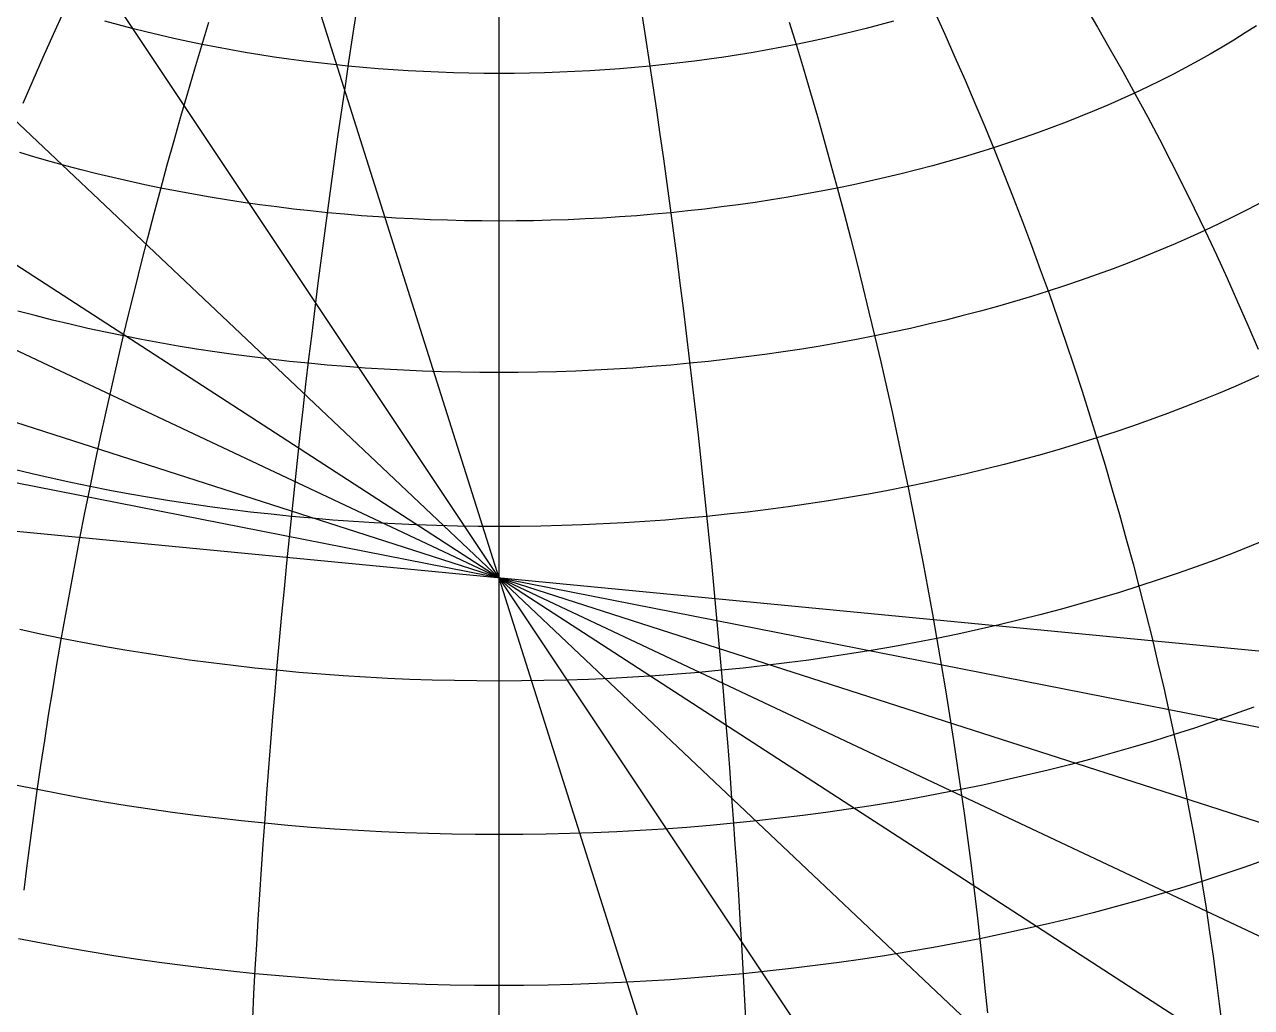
# Model space of a CAD drawing. Header units: millimetres. Extents: x -85 to 85, y -85 to 85.
# Drawn here: x -27.3 to 43.3, y -24.1 to 32.5 of the extents above; entities that cross this region are included whole.
import ezdxf

# ---------------------------------------------------------------- set-up
doc = ezdxf.new("R2010")
doc.units = ezdxf.units.MM
doc.layers.add('CUT_OUTER', color=1, linetype='Continuous')
doc.layers.add('ENGRAVE_FINE', color=8, linetype='Continuous')

msp = doc.modelspace()

# ---------------------------------------------------------------- linework, layer by layer
at = {"layer": 'CUT_OUTER'}
msp.add_circle((0, 0), 85, dxfattribs=at)
at = {"layer": 'ENGRAVE_FINE'}
for points in [[(14.76, -46.0803), (-14.7586, 47.3116)], [(29.0676, -42.9876), (-29.0717, 44.2297)], [(42.4948, -39.6014), (-42.4999, 40.8422)], [(54.6293, -34.8267), (-54.6369, 36.0676)], [(-27.3753, 27.9377), (-26.8038, 29.2731), (-26.2241, 30.5995), (-25.6364, 31.9166), (-25.0409, 33.224)], [(0, -24.8516), (0, -23.4292), (0, -21.9996), (0, -20.5634), (0, -19.1208), (0, -17.6725), (0, -16.2188), (0, -14.7601), (0, -13.2969), (0, -11.8297), (0, -10.3589), (0, -8.8849), (0, -7.4082), (0, -5.9293), (0, -4.4486), (0, -2.9665), (0, -1.4835), (0, 0), (0, 1.4835), (0, 2.9665), (0, 4.4486), (0, 5.9293), (0, 7.4082), (0, 8.8849), (0, 10.3589), (0, 11.8297), (0, 13.2969), (0, 14.7601), (0, 16.2188), (0, 17.6725), (0, 19.1208), (0, 20.5634), (0, 21.9996), (0, 23.4292), (0, 24.8516), (0, 26.2664), (0, 27.6733), (0, 29.0717), (0, 30.4613), (0, 31.8416), (0, 33.2121)], [(25.0409, 33.224), (25.6364, 31.9166), (26.2241, 30.5995), (26.8038, 29.2731), (27.3753, 27.9377), (27.9385, 26.5938), (28.4932, 25.2419), (29.0392, 23.8822), (29.5764, 22.5153), (30.1045, 21.1415), (30.6235, 19.7612), (31.1331, 18.375), (31.6333, 16.9831), (32.1238, 15.5861), (32.6046, 14.1843), (33.0754, 12.7782), (33.5361, 11.3683), (33.9866, 9.9548), (34.4268, 8.5383), (34.8565, 7.1193), (35.2756, 5.698), (35.6839, 4.275), (36.0813, 2.8507), (36.4678, 1.4256), (36.8432, 0)], [(33.6682, 33.5752), (34.4141, 32.3134), (35.1495, 31.0419), (35.8741, 29.7609), (36.5879, 28.4708), (37.2905, 27.172), (37.9817, 25.865), (38.6614, 24.55), (39.3293, 23.2277), (39.9852, 21.8982), (40.6289, 20.562), (41.2603, 19.2196), (41.8791, 17.8714), (42.4851, 16.5177), (43.0782, 15.1589), (43.6582, 13.7956)], [(-27.3251, -17.3533), (-27.1478, -15.9259), (-26.9621, -14.4935), (-26.7683, -13.0568), (-26.5663, -11.6161), (-26.3562, -10.1718), (-26.138, -8.7245), (-25.9119, -7.2745), (-25.678, -5.8222), (-25.4361, -4.3682), (-25.1866, -2.9129), (-24.9294, -1.4567), (-24.6645, 0), (-24.3922, 1.4567), (-24.1124, 2.9129), (-23.8253, 4.3682), (-23.531, 5.8222), (-23.2294, 7.2745), (-22.9208, 8.7245), (-22.6052, 10.1718), (-22.2828, 11.6161), (-21.9535, 13.0568), (-21.6175, 14.4935), (-21.275, 15.9259), (-20.926, 17.3533), (-20.5706, 18.7755), (-20.2089, 20.192), (-19.8411, 21.6023), (-19.4673, 23.0061), (-19.0875, 24.4028), (-18.7019, 25.7921), (-18.3106, 27.1735), (-17.9137, 28.5467), (-17.5114, 29.9112), (-17.1037, 31.2665), (-16.6908, 32.6124)], [(22.6822, 32.664), (21.9018, 32.4488), (21.1147, 32.2411), (20.3213, 32.0411), (19.5216, 31.8487), (18.716, 31.6642), (17.9047, 31.4874), (17.0879, 31.3185), (16.266, 31.1575), (15.439, 31.0044), (14.6074, 30.8594), (13.7713, 30.7224), (12.9311, 30.5935), (12.0868, 30.4727), (11.2389, 30.3601), (10.3876, 30.2557), (9.5332, 30.1596), (8.6758, 30.0717), (7.8157, 29.992), (6.9533, 29.9208), (6.0888, 29.8578), (5.2224, 29.8032), (4.3545, 29.757), (3.4852, 29.7191), (2.6148, 29.6897), (1.7436, 29.6686), (0.872, 29.656), (0, 29.6518), (-0.872, 29.656), (-1.7436, 29.6686), (-2.6148, 29.6897), (-3.4852, 29.7191), (-4.3545, 29.757), (-5.2224, 29.8032), (-6.0888, 29.8578), (-6.9533, 29.9208), (-7.8157, 29.992), (-8.6758, 30.0717), (-9.5332, 30.1596), (-10.3876, 30.2557), (-11.2389, 30.3601), (-12.0868, 30.4727), (-12.9311, 30.5935), (-13.7713, 30.7224), (-14.6074, 30.8594), (-15.439, 31.0044), (-16.266, 31.1575), (-17.0879, 31.3185), (-17.9047, 31.4874), (-18.716, 31.6642), (-19.5216, 31.8487), (-20.3213, 32.0411), (-21.1147, 32.2411), (-21.9018, 32.4488), (-22.6822, 32.664)], [(-14.1754, -24.7367), (-14.1015, -23.3208), (-14.0233, -21.8979), (-13.9407, -20.4683), (-13.854, -19.0324), (-13.763, -17.5908), (-13.6679, -16.1438), (-13.5685, -14.6918), (-13.4651, -13.2354), (-13.3575, -11.775), (-13.2459, -10.311), (-13.1302, -8.8438), (-13.0105, -7.374), (-12.8869, -5.9019), (-12.7593, -4.428), (-12.6279, -2.9527), (-12.4926, -1.4766), (-12.3535, 0), (-12.2106, 1.4766), (-12.0641, 2.9527), (-11.9138, 4.428), (-11.7599, 5.9019), (-11.6025, 7.374), (-11.4415, 8.8438), (-11.277, 10.311), (-11.109, 11.775), (-10.9377, 13.2354), (-10.7631, 14.6918), (-10.5852, 16.1438), (-10.4041, 17.5908), (-10.2198, 19.0324), (-10.0323, 20.4683), (-9.8419, 21.8979), (-9.6484, 23.3208), (-9.452, 24.7367), (-9.2527, 26.145), (-9.0506, 27.5453), (-8.8457, 28.9373), (-8.6381, 30.3204), (-8.4279, 31.6943), (-8.2152, 33.0586)], [(8.2152, 33.0586), (8.4279, 31.6943), (8.6381, 30.3204), (8.8457, 28.9373), (9.0506, 27.5453), (9.2527, 26.145), (9.452, 24.7367), (9.6484, 23.3208), (9.8419, 21.8979), (10.0323, 20.4683), (10.2198, 19.0324), (10.4041, 17.5908), (10.5852, 16.1438), (10.7631, 14.6918), (10.9377, 13.2354), (11.109, 11.775), (11.277, 10.311), (11.4415, 8.8438), (11.6025, 7.374), (11.7599, 5.9019), (11.9138, 4.428), (12.0641, 2.9527), (12.2106, 1.4766), (12.3535, 0)], [(16.6908, 32.6124), (17.1037, 31.2665), (17.5114, 29.9112), (17.9137, 28.5467), (18.3106, 27.1735), (18.7019, 25.7921), (19.0875, 24.4028), (19.4673, 23.0061), (19.8411, 21.6023), (20.2089, 20.192), (20.5706, 18.7755), (20.926, 17.3533), (21.275, 15.9259), (21.6175, 14.4935), (21.9535, 13.0568), (22.2828, 11.6161), (22.6052, 10.1718), (22.9208, 8.7245), (23.2294, 7.2745), (23.531, 5.8222), (23.8253, 4.3682), (24.1124, 2.9129), (24.3922, 1.4567), (24.6645, 0)], [(43.5696, 32.4008), (42.9249, 31.9833), (42.2672, 31.5721), (41.5965, 31.1672), (40.9132, 30.7689), (40.2175, 30.3773), (39.5095, 29.9924), (38.7894, 29.6145), (38.0575, 29.2435), (37.3141, 28.8797), (36.5593, 28.5231), (35.7933, 28.1738), (35.0164, 27.832), (34.2289, 27.4977), (33.4309, 27.1711), (32.6228, 26.8522), (31.8047, 26.5412), (30.9769, 26.2382), (30.1397, 25.9431), (29.2934, 25.6562), (28.4381, 25.3776), (27.5741, 25.1072), (26.7017, 24.8452), (25.8212, 24.5916), (24.9328, 24.3466), (24.0369, 24.1102), (23.1336, 23.8825), (22.2233, 23.6636), (21.3062, 23.4535), (20.3826, 23.2522), (19.4528, 23.0599), (18.517, 22.8766), (17.5757, 22.7024), (16.629, 22.5373), (15.6772, 22.3813), (14.7206, 22.2346), (13.7596, 22.0971), (12.7943, 21.9689), (11.8252, 21.8501), (10.8525, 21.7406), (9.8764, 21.6406), (8.8974, 21.5499), (7.9156, 21.4688), (6.9315, 21.3971), (5.9452, 21.3349), (4.9571, 21.2823), (3.9675, 21.2392), (2.9767, 21.2057), (1.9849, 21.1818), (0.9926, 21.1674), (0, 21.1626), (-0.9926, 21.1674), (-1.9849, 21.1818), (-2.9767, 21.2057), (-3.9675, 21.2392), (-4.9571, 21.2823), (-5.9452, 21.3349), (-6.9315, 21.3971), (-7.9156, 21.4688), (-8.8974, 21.5499), (-9.8764, 21.6406), (-10.8525, 21.7406), (-11.8252, 21.8501), (-12.7943, 21.9689), (-13.7596, 22.0971), (-14.7206, 22.2346), (-15.6772, 22.3813), (-16.629, 22.5373), (-17.5757, 22.7024), (-18.517, 22.8766), (-19.4528, 23.0599), (-20.3826, 23.2522), (-21.3062, 23.4535), (-22.2233, 23.6636), (-23.1336, 23.8825), (-24.0369, 24.1102), (-24.9328, 24.3466), (-25.8212, 24.5916), (-26.7017, 24.8452), (-27.5741, 25.1072)], [(65.1137, -30.0831), (-65.106, 31.3154)], [(69.8627, 0), (70.2569, -1.3022), (70.6296, -2.6039), (70.9809, -3.9049), (71.3105, -5.2047), (71.6184, -6.5029), (71.9044, -7.7991), (72.1686, -9.093), (72.4108, -10.384), (72.6309, -11.6719), (72.8289, -12.9563), (73.0047, -14.2367), (73.1583, -15.5128), (73.2896, -16.7841), (73.3986, -18.0504), (73.4852, -19.3111), (73.5494, -20.566), (73.5913, -21.8145), (73.6107, -23.0565), (-73.6076, 24.2914)], [(43.8797, 22.2481), (43.08, 21.8283), (42.2672, 21.4163), (41.4415, 21.0122), (40.6032, 20.6161), (39.7525, 20.2282), (38.8897, 19.8486), (38.015, 19.4774), (37.1288, 19.1146), (36.2313, 18.7605), (35.3227, 18.4151), (34.4034, 18.0785), (33.4736, 17.7509), (32.5336, 17.4322), (31.5837, 17.1227), (30.6241, 16.8224), (29.6553, 16.5314), (28.6774, 16.2499), (27.6907, 15.9777), (26.6957, 15.7152), (25.6925, 15.4623), (24.6814, 15.2192), (23.6629, 14.9858), (22.6371, 14.7623), (21.6045, 14.5487), (20.5653, 14.3451), (19.5198, 14.1516), (18.4683, 13.9683), (17.4113, 13.7951), (16.3489, 13.6321), (15.2816, 13.4794), (14.2096, 13.3371), (13.1332, 13.2051), (12.0529, 13.0835), (10.9689, 12.9723), (9.8815, 12.8717), (8.7912, 12.7816), (7.6982, 12.702), (6.6028, 12.6329), (5.5054, 12.5745), (4.4063, 12.5266), (3.3059, 12.4894), (2.2045, 12.4628), (1.1024, 12.4468), (0, 12.4415), (-1.1024, 12.4468), (-2.2045, 12.4628), (-3.3059, 12.4894), (-4.4063, 12.5266), (-5.5054, 12.5745), (-6.6028, 12.6329), (-7.6982, 12.702), (-8.7912, 12.7816), (-9.8815, 12.8717), (-10.9689, 12.9723), (-12.0529, 13.0835), (-13.1332, 13.2051), (-14.2096, 13.3371), (-15.2816, 13.4794), (-16.3489, 13.6321), (-17.4113, 13.7951), (-18.4683, 13.9683), (-19.5198, 14.1516), (-20.5653, 14.3451), (-21.6045, 14.5487), (-22.6371, 14.7623), (-23.6629, 14.9858), (-24.6814, 15.2192), (-25.6925, 15.4623), (-26.6957, 15.7152), (-27.6907, 15.9777)], [(77.8906, 0), (78.1875, -1.2673), (78.4605, -2.5342), (78.7096, -3.8004), (78.9348, -5.0654), (79.1359, -6.3288), (79.3129, -7.5903), (79.4657, -8.8495), (79.5944, -10.1061), (79.6988, -11.3595), (79.7789, -12.6095), (79.8347, -13.8556), (79.8662, -15.0975), (-79.8734, 16.3348)], [(44.2022, 12.4834), (43.2761, 12.0611), (42.3369, 11.6478), (41.3847, 11.2437), (40.4199, 10.8488), (39.4428, 10.4632), (38.4537, 10.0872), (37.4529, 9.7208), (36.4407, 9.3641), (35.4173, 9.0172), (34.3832, 8.6803), (33.3386, 8.3534), (32.2839, 8.0366), (31.2193, 7.73), (30.1452, 7.4338), (29.062, 7.148), (27.9698, 6.8727), (26.8692, 6.608), (25.7604, 6.3539), (24.6437, 6.1106), (23.5195, 5.8781), (22.3882, 5.6565), (21.25, 5.4459), (20.1054, 5.2462), (18.9546, 5.0577), (17.7981, 4.8803), (16.6361, 4.714), (15.4691, 4.559), (14.2973, 4.4154), (13.1213, 4.283), (11.9412, 4.162), (10.7574, 4.0524), (9.5704, 3.9543), (8.3805, 3.8677), (7.1881, 3.7925), (5.9934, 3.7289), (4.7969, 3.6768), (3.599, 3.6363), (2.3999, 3.6073), (1.2001, 3.5899), (0, 3.5841), (-1.2001, 3.5899), (-2.3999, 3.6073), (-3.599, 3.6363), (-4.7969, 3.6768), (-5.9934, 3.7289), (-7.1881, 3.7925), (-8.3805, 3.8677), (-9.5704, 3.9543), (-10.7574, 4.0524), (-11.9412, 4.162), (-13.1213, 4.283), (-14.2973, 4.4154), (-15.4691, 4.559), (-16.6361, 4.714), (-17.7981, 4.8803), (-18.9546, 5.0577), (-20.1054, 5.2462), (-21.25, 5.4459), (-22.3882, 5.6565), (-23.5195, 5.8781), (-24.6437, 6.1106), (-25.7604, 6.3539), (-26.8692, 6.608), (-27.9698, 6.8727)], [(83.1577, 0), (83.3124, -1.244), (83.4417, -2.4877), (83.5456, -3.7306), (83.624, -4.9723), (83.677, -6.2126), (83.7044, -7.4509), (-83.7064, 8.687)], [(44.3009, 2.8867), (43.2681, 2.464), (42.2222, 2.0513), (41.1634, 1.6488), (40.0921, 1.2566), (39.0085, 0.8747), (37.9131, 0.5034), (36.8061, 0.1427), (35.6879, -0.2072), (34.5588, -0.5463), (33.4192, -0.8745), (32.2694, -1.1916), (31.1098, -1.4975), (29.9408, -1.7922), (28.7626, -2.0756), (27.5756, -2.3476), (26.3802, -2.608), (25.1768, -2.8569), (23.9658, -3.0941), (22.7474, -3.3196), (21.5221, -3.5333), (20.2903, -3.7352), (19.0522, -3.9251), (17.8084, -4.103), (16.5591, -4.2689), (15.3048, -4.4227), (14.0459, -4.5644), (12.7826, -4.6939), (11.5155, -4.8112), (10.2448, -4.9162), (8.9711, -5.009), (7.6946, -5.0895), (6.4157, -5.1576), (5.1349, -5.2133), (3.8526, -5.2567), (2.569, -5.2877), (1.2847, -5.3063), (0, -5.3125), (-1.2847, -5.3063), (-2.569, -5.2877), (-3.8526, -5.2567), (-5.1349, -5.2133), (-6.4157, -5.1576), (-7.6946, -5.0895), (-8.9711, -5.009), (-10.2448, -4.9162), (-11.5155, -4.8112), (-12.7826, -4.6939), (-14.0459, -4.5644), (-15.3048, -4.4227), (-16.5591, -4.2689), (-17.8084, -4.103), (-19.0522, -3.9251), (-20.2903, -3.7352), (-21.5221, -3.5333), (-22.7474, -3.3196), (-23.9658, -3.0941), (-25.1768, -2.8569), (-26.3802, -2.608), (-27.5756, -2.3476)], [(12.3535, 0), (12.4926, -1.4766), (12.6279, -2.9527), (12.7593, -4.428), (12.8869, -5.9019), (13.0105, -7.374), (13.1302, -8.8438), (13.2459, -10.311), (13.3575, -11.775), (13.4651, -13.2354), (13.5685, -14.6918), (13.6679, -16.1438), (13.763, -17.5908), (13.854, -19.0324), (13.9407, -20.4683), (14.0233, -21.8979), (14.1015, -23.3208), (14.1754, -24.7367)], [(24.6645, 0), (24.9294, -1.4567), (25.1866, -2.9129), (25.4361, -4.3682), (25.678, -5.8222), (25.9119, -7.2745), (26.138, -8.7245), (26.3562, -10.1718), (26.5663, -11.6161), (26.7683, -13.0568), (26.9621, -14.4935), (27.1478, -15.9259), (27.3251, -17.3533), (27.4942, -18.7755), (27.6549, -20.192), (27.8071, -21.6023), (27.9509, -23.0061), (28.0862, -24.4028)], [(36.8432, 0), (37.2073, -1.4256), (37.5601, -2.8507), (37.9014, -4.275), (38.2312, -5.698), (38.5494, -7.1193), (38.8558, -8.5383), (39.1504, -9.9548), (39.4331, -11.3683), (39.7037, -12.7782), (39.9623, -14.1843), (40.2087, -15.5861), (40.4428, -16.9831), (40.6646, -18.375), (40.874, -19.7612), (41.071, -21.1415), (41.2555, -22.5153), (41.4274, -23.8822), (41.5866, -25.2419)], [(43.4221, -6.8076), (42.292, -7.2214), (41.149, -7.6242), (39.9934, -8.0159), (38.8257, -8.3964), (37.6461, -8.7655), (36.4551, -9.1232), (35.253, -9.4694), (34.0401, -9.8039), (32.8169, -10.1266), (31.5837, -10.4375), (30.3408, -10.7364), (29.0887, -11.0233), (27.8278, -11.2981), (26.5583, -11.5606), (25.2808, -11.8108), (23.9956, -12.0487), (22.7031, -12.2741), (21.4036, -12.487), (20.0977, -12.6874), (18.7856, -12.8751), (17.4678, -13.0501), (16.1446, -13.2123), (14.8166, -13.3618), (13.484, -13.4984), (12.1473, -13.6221), (10.807, -13.733), (9.4633, -13.8308), (8.1168, -13.9157), (6.7678, -13.9875), (5.4167, -14.0463), (4.064, -14.0921), (2.71, -14.1248), (1.3552, -14.1444), (0, -14.151), (-1.3552, -14.1444), (-2.71, -14.1248), (-4.064, -14.0921), (-5.4167, -14.0463), (-6.7678, -13.9875), (-8.1168, -13.9157), (-9.4633, -13.8308), (-10.807, -13.733), (-12.1473, -13.6221), (-13.484, -13.4984), (-14.8166, -13.3618), (-16.1446, -13.2123), (-17.4678, -13.0501), (-18.7856, -12.8751), (-20.0977, -12.6874), (-21.4036, -12.487), (-22.7031, -12.2741), (-23.9956, -12.0487), (-25.2808, -11.8108), (-26.5583, -11.5606), (-27.8278, -11.2981)], [(44.0285, -15.6203), (42.8386, -16.0396), (41.6356, -16.4474), (40.4199, -16.8435), (39.1919, -17.2278), (37.952, -17.6002), (36.7005, -17.9606), (35.4378, -18.3088), (34.1644, -18.6448), (32.8805, -18.9684), (31.5866, -19.2796), (30.2831, -19.5783), (28.9704, -19.8643), (27.6488, -20.1376), (26.3189, -20.3982), (24.9809, -20.6458), (23.6353, -20.8805), (22.2825, -21.1021), (20.9229, -21.3107), (19.5569, -21.5061), (18.185, -21.6883), (16.8075, -21.8572), (15.425, -22.0128), (14.0377, -22.155), (12.6461, -22.2838), (11.2507, -22.3992), (9.8519, -22.5011), (8.4501, -22.5894), (7.0457, -22.6642), (5.6391, -22.7254), (4.2308, -22.7731), (2.8213, -22.8071), (1.4108, -22.8276), (0, -22.8344), (-1.4108, -22.8276), (-2.8213, -22.8071), (-4.2308, -22.7731), (-5.6391, -22.7254), (-7.0457, -22.6642), (-8.4501, -22.5894), (-9.8519, -22.5011), (-11.2507, -22.3992), (-12.6461, -22.2838), (-14.0377, -22.155), (-15.425, -22.0128), (-16.8075, -21.8572), (-18.185, -21.6883), (-19.5569, -21.5061), (-20.9229, -21.3107), (-22.2825, -21.1021), (-23.6353, -20.8805), (-24.9809, -20.6458), (-26.3189, -20.3982), (-27.6488, -20.1376)]]:
    msp.add_lwpolyline(points, dxfattribs=at)

doc.saveas('drawing.dxf')
